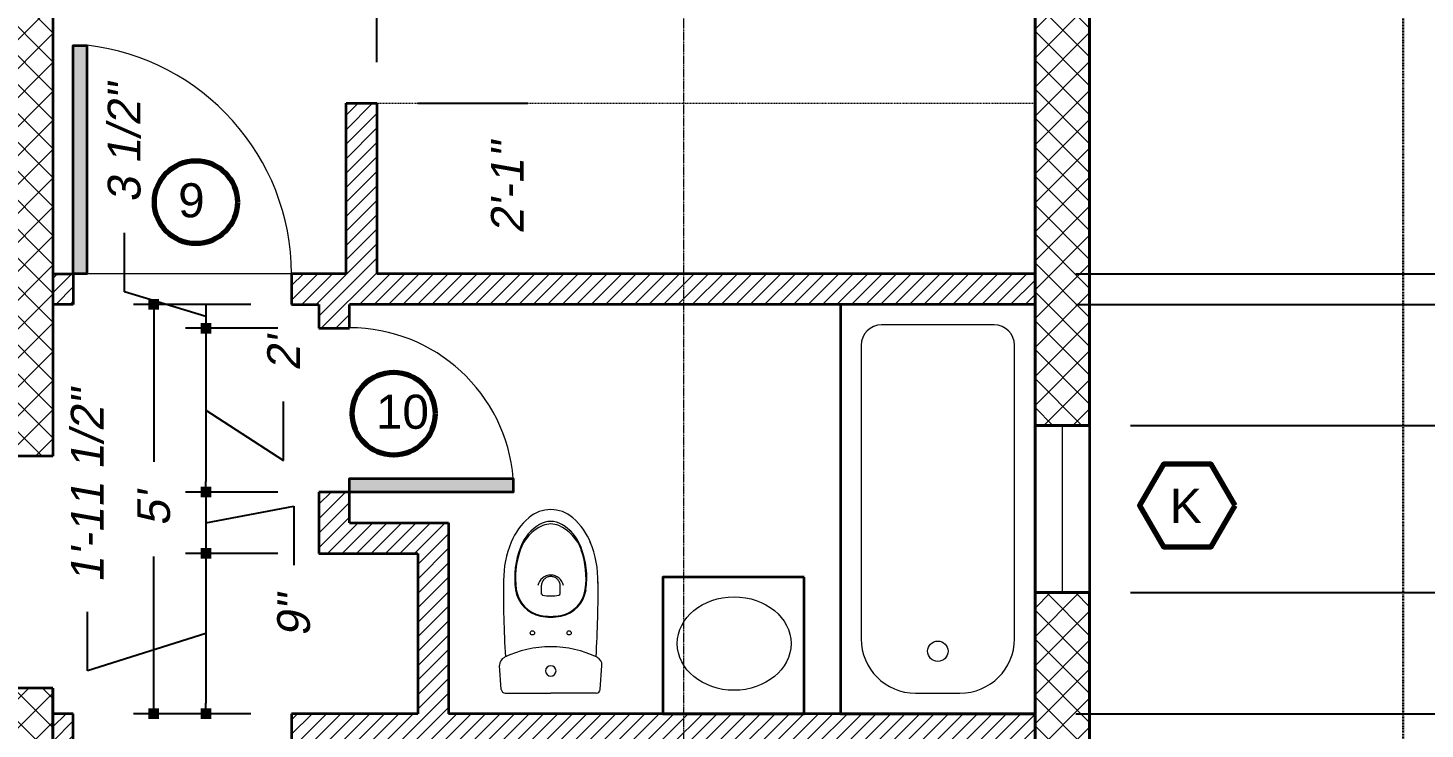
# Model space of a CAD drawing. Header units: inches. Extents: x -3905 to 10892, y 1064 to 9590.
# Drawn here: x 5796.2 to 6001, y 2454.2 to 2557 of the extents above; entities that cross this region are included whole.
import ezdxf

# ---------------------------------------------------------------- set-up
doc = ezdxf.new("R2010")
doc.units = ezdxf.units.IN
doc.header["$MEASUREMENT"] = 0
doc.header["$PDMODE"] = 3
for name, pattern in [('MYHIDDEN', [0.1875, 0.125, -0.0625]), ('MYPHANTOM', [1.6875, 1.25, -0.0625, 0.125, -0.0625, 0.125, -0.0625]), ('PHANTOM', [12, 7, -1, 1, -1, 1, -1])]:
    doc.linetypes.add(name, pattern=pattern)
for name, color, linetype, lineweight in [('Areas', 62, 'Continuous', 0), ('ExistingFloorPlan', 51, 'Continuous', 0), ('FP-Removed', 51, 'Continuous', 0)]:
    doc.layers.add(name, color=color, linetype=linetype, lineweight=lineweight)
doc.styles.get("Standard").update_dxf_attribs({"font": 'arial.ttf', "oblique": 10})
doc.dimstyles.new('WeaselDims$0', dxfattribs={"dimtxt": 0.1, "dimasz": 0.0325, "dimexe": 0.0625, "dimexo": 0.125, "dimgap": 0.09, "dimtad": 0, "dimdec": 4, "dimzin": 0, "dimdsep": 46, "dimlunit": 4, "dimtxsty": 'Standard', "dimblk": 'BOXFILLED', "dimcen": 0.09, "dimadec": 0, "dimazin": 0, "dimtfac": 1, "dimtdec": 4, "dimtofl": 0, "dimtmove": 1, "dimatfit": 3, "dimfxl": 1, "dimfrac": 2, "dimtolj": 1, "dimtzin": 0, "dimarcsym": 0})
pattern_1 = [(45, (2541.0647, 1343.2298), (-2.1213203, 2.1213203), []), (135, (2541.0647, 1343.2298), (-2.1213203, -2.1213203), [])]

# ---------------------------------------------------------------- blocks, each defined once
blk = doc.blocks.new('*U12')
at = {"color": 0}
for p, q in [((-1.73, 14.55), (2.35, 14.84)), ((-2.35, 13.89), (-2.35, 6.17)), ((-2.35, -1.55), (-2.35, 6.17)), ((-1.73, -2.21), (2.35, -2.5))]:
    blk.add_line(p, q, dxfattribs=at)
at = {"color": 0, "linetype": 'PHANTOM'}
for p, q in [((15.83, 7.77), (14.46, 7.77)), ((14.53, 4.57), (15.83, 4.57))]:
    blk.add_line(p, q, dxfattribs=at)
at = {"color": 0, "linetype": 'Continuous'}
for centre in [(7.88, 9.28), (7.88, 3.06)]:
    blk.add_circle(centre, 0.356, dxfattribs=at)
at = {"color": 0}
for centre, radius, start, end in [((-1.68, 13.89), 0.667, 94.0122, 180), ((2.45, 13.42), 1.42, 25.5448, 94.0122), ((-12.72, 6.17), 18.24, 0, 25.5448), ((1.43, 6.17), 0.89, 0, 180), ((1.43, 6.17), 0.89, 180, 0), ((-12.72, 6.17), 18.24, 334.4552, 0), ((-1.68, -1.55), 0.667, 180, 265.9878), ((2.45, -1.08), 1.42, 265.9878, 334.4552)]:
    blk.add_arc(centre, radius, start, end, dxfattribs=at)
at = {"color": 0, "linetype": 'Continuous'}
for centre, radius, start, end in [((14.72, -163.74), 177.93, 89.2701, 93.5068), ((15.95, 6.86), 5.34, 98.1902, 168.8574), ((15.95, 6.86), 5.2, 98.1902, 168.8574), ((17.22, -1.95), 14.23, 68.1669, 98.1902), ((17.22, -1.95), 14.1, 70.5409, 98.1902), ((16.77, -2.73), 16.9, 67.4006, 90), ((18.99, 2.61), 11.12, 40.9645, 67.4006), ((19.55, 4.64), 7.12, 23.9228, 70.5409), ((19.65, 4.12), 7.7, 30.7706, 68.1669), ((23.09, 6.17), 5.69, 319.0355, 40.9645), ((19.44, 6.17), 8.9, 168.8574, 191.1426), ((19.44, 6.17), 8.76, 168.8574, 191.1426), ((21.25, 6.17), 7.12, 168.7667, 191.2333), ((14.53, 7.5), 0.267, 90, 168.7667), ((15.46, 6.17), 2.22, 281.3482, 78.6518), ((23, 6.17), 3.34, 336.0772, 23.9228), ((23.09, 6.17), 3.69, 329.2294, 30.7706), ((14.53, 4.84), 0.267, 191.2333, 270), ((19.55, 7.7), 7.12, 289.4591, 336.0772), ((15.95, 5.48), 5.34, 191.1426, 261.8098), ((15.95, 5.48), 5.2, 191.1426, 261.8098), ((19.65, 8.22), 7.7, 291.8331, 329.2294), ((18.99, 9.73), 11.12, 291.2543, 319.0355), ((17.22, 14.29), 14.23, 261.8098, 291.8331), ((17.22, 14.29), 14.1, 261.8098, 289.4591), ((14.72, 176.08), 177.93, 266.4932, 270.7284), ((16.77, 15.07), 16.9, 268.5146, 292.5994)]:
    blk.add_arc(centre, radius, start, end, dxfattribs=at)
at = {"color": 0, "linetype": 'PHANTOM'}
blk.add_arc((15.83, 6.17), 1.6, 270, 90, dxfattribs=at)
blk = doc.blocks.new('_BoxFilled')
at = {"color": 0, "linetype": 'ByBlock', "lineweight": -2}
blk.add_line((-0.5, 0), (-1, 0), dxfattribs=at)
at = {"color": 0, "linetype": 'ByBlock'}
blk.add_solid([(-0.5, 0.5), (0.5, 0.5), (-0.5, -0.5), (0.5, -0.5)], dxfattribs=at)
blk = doc.blocks.new('*D96')
at = {"layer": 'Defpoints', "color": 0, "linetype": 'Continuous', "lineweight": 5, "transparency": 16777216}
for p in [(5951.82, 2681.18), (5951.82, 2307.18), (6153.08, 2307.18)]:
    blk.add_point(p, dxfattribs=at)
at = {"layer": 'ExistingFloorPlan', "color": 0, "linetype": 'Continuous', "lineweight": -2, "transparency": 16777216}
for p, q in [((5957.82, 2681.18), (6156.08, 2681.18)), ((6153.08, 2679.62), (6153.08, 2507.18)), ((6153.08, 2308.74), (6153.08, 2481.19)), ((5957.82, 2307.18), (6156.08, 2307.18))]:
    blk.add_line(p, q, dxfattribs=at)
at = {"layer": 'ExistingFloorPlan', "color": 0, "linetype": 'Continuous', "lineweight": -2, "transparency": 16777216, "xscale": 1.56, "yscale": 1.56, "zscale": 1.56}
for p, rotation in [((6153.08, 2681.18), 90), ((6153.08, 2307.18), 270)]:
    blk.add_blockref('_BoxFilled', p, dxfattribs=dict(at, rotation=rotation))
at = {"layer": 'ExistingFloorPlan', "color": 0, "linetype": 'Continuous', "lineweight": 5, "transparency": 16777216, "insert": (6153.08, 2494.18), "char_height": 4.8, "attachment_point": 5, "rotation": 90}
blk.add_mtext('\\A1;31\'-2"', dxfattribs=at)
blk = doc.blocks.new('*D171')
at = {"layer": 'Defpoints', "color": 0, "linetype": 'Continuous', "lineweight": 5, "transparency": 16777216}
for p in [(5943.82, 2516.43), (5943.82, 2456.43), (6132.31, 2456.43)]:
    blk.add_point(p, dxfattribs=at)
at = {"layer": 'ExistingFloorPlan', "color": 0, "linetype": 'Continuous', "lineweight": -2, "transparency": 16777216}
for p, q in [((5949.82, 2516.43), (6135.31, 2516.43)), ((6132.31, 2514.87), (6132.31, 2493.38)), ((6132.31, 2457.99), (6132.31, 2479.48)), ((5949.82, 2456.43), (6135.31, 2456.43))]:
    blk.add_line(p, q, dxfattribs=at)
at = {"layer": 'ExistingFloorPlan', "color": 0, "linetype": 'Continuous', "lineweight": -2, "transparency": 16777216, "xscale": 1.56, "yscale": 1.56, "zscale": 1.56}
for p, rotation in [((6132.31, 2516.43), 90), ((6132.31, 2456.43), 270)]:
    blk.add_blockref('_BoxFilled', p, dxfattribs=dict(at, rotation=rotation))
at = {"layer": 'ExistingFloorPlan', "color": 0, "linetype": 'Continuous', "lineweight": 5, "transparency": 16777216, "insert": (6132.31, 2486.43), "char_height": 4.8, "attachment_point": 5, "rotation": 90}
blk.add_mtext("\\A1;5'", dxfattribs=at)
blk = doc.blocks.new('*D172')
at = {"layer": 'Defpoints', "color": 0, "linetype": 'Continuous', "lineweight": 5, "transparency": 16777216}
for p in [(5943.82, 2673.18), (6131.39, 2673.18), (5943.82, 2520.93)]:
    blk.add_point(p, dxfattribs=at)
at = {"layer": 'ExistingFloorPlan', "color": 0, "linetype": 'Continuous', "lineweight": -2, "transparency": 16777216}
for p, q in [((5949.82, 2673.18), (6134.39, 2673.18)), ((6131.39, 2671.62), (6131.39, 2615.42)), ((6131.39, 2522.49), (6131.39, 2578.69)), ((5949.82, 2520.93), (6134.39, 2520.93))]:
    blk.add_line(p, q, dxfattribs=at)
at = {"layer": 'ExistingFloorPlan', "color": 0, "linetype": 'Continuous', "lineweight": -2, "transparency": 16777216, "xscale": 1.56, "yscale": 1.56, "zscale": 1.56}
for p, rotation in [((6131.39, 2673.18), 90), ((6131.39, 2520.93), 270)]:
    blk.add_blockref('_BoxFilled', p, dxfattribs=dict(at, rotation=rotation))
at = {"layer": 'ExistingFloorPlan', "color": 0, "linetype": 'Continuous', "lineweight": 5, "transparency": 16777216, "insert": (6131.39, 2597.06), "char_height": 4.8, "attachment_point": 5, "rotation": 90}
blk.add_mtext('\\A1;12\'-8 1/4"', dxfattribs=at)
blk = doc.blocks.new('*D175')
at = {"layer": 'Defpoints', "color": 0, "linetype": 'Continuous', "lineweight": 5, "transparency": 16777216}
for p in [(5951.82, 2474.18), (6120.67, 2474.18), (5951.82, 2419.18)]:
    blk.add_point(p, dxfattribs=at)
at = {"layer": 'ExistingFloorPlan', "color": 0, "linetype": 'Continuous', "lineweight": -2, "transparency": 16777216}
for p, q in [((5957.82, 2474.18), (6123.67, 2474.18)), ((6120.67, 2472.62), (6120.67, 2457.9)), ((6120.67, 2420.74), (6120.67, 2435.46)), ((5957.82, 2419.18), (6123.67, 2419.18))]:
    blk.add_line(p, q, dxfattribs=at)
at = {"layer": 'ExistingFloorPlan', "color": 0, "linetype": 'Continuous', "lineweight": -2, "transparency": 16777216, "xscale": 1.56, "yscale": 1.56, "zscale": 1.56}
for p, rotation in [((6120.67, 2474.18), 90), ((6120.67, 2419.18), 270)]:
    blk.add_blockref('_BoxFilled', p, dxfattribs=dict(at, rotation=rotation))
at = {"layer": 'ExistingFloorPlan', "color": 0, "linetype": 'Continuous', "lineweight": 5, "transparency": 16777216, "insert": (6120.67, 2446.68), "char_height": 4.8, "attachment_point": 5, "rotation": 90}
blk.add_mtext('\\A1;4\'-7"', dxfattribs=at)
blk = doc.blocks.new('*D176')
at = {"layer": 'Defpoints', "color": 0, "linetype": 'Continuous', "lineweight": 5, "transparency": 16777216}
for p in [(5951.82, 2498.68), (6120.67, 2498.68), (5951.82, 2474.18)]:
    blk.add_point(p, dxfattribs=at)
at = {"layer": 'ExistingFloorPlan', "color": 0, "linetype": 'Continuous', "lineweight": -2, "transparency": 16777216}
for p, q in [((6086.5, 2511.76), (6086.5, 2520.4)), ((6120.67, 2486.43), (6086.5, 2511.76)), ((5957.82, 2498.68), (6123.67, 2498.68)), ((6120.67, 2475.74), (6120.67, 2497.12)), ((5957.82, 2474.18), (6123.67, 2474.18))]:
    blk.add_line(p, q, dxfattribs=at)
at = {"layer": 'ExistingFloorPlan', "color": 0, "linetype": 'Continuous', "lineweight": -2, "transparency": 16777216, "xscale": 1.56, "yscale": 1.56, "zscale": 1.56}
for p, rotation in [((6120.67, 2498.68), 90), ((6120.67, 2474.18), 270)]:
    blk.add_blockref('_BoxFilled', p, dxfattribs=dict(at, rotation=rotation))
at = {"layer": 'ExistingFloorPlan', "color": 0, "linetype": 'Continuous', "lineweight": 5, "transparency": 16777216, "insert": (6086.5, 2537.16), "char_height": 4.8, "attachment_point": 5, "rotation": 90}
blk.add_mtext('\\A1;2\'-0 1/2"', dxfattribs=at)
blk = doc.blocks.new('*D177')
at = {"layer": 'Defpoints', "color": 0, "linetype": 'Continuous', "lineweight": 5, "transparency": 16777216}
for p in [(5951.82, 2570.18), (6120.67, 2570.18), (5951.82, 2498.68)]:
    blk.add_point(p, dxfattribs=at)
at = {"layer": 'ExistingFloorPlan', "color": 0, "linetype": 'Continuous', "lineweight": -2, "transparency": 16777216}
for p, q in [((5957.82, 2570.18), (6123.67, 2570.18)), ((6120.67, 2568.62), (6120.67, 2553.03)), ((6120.67, 2500.24), (6120.67, 2515.84)), ((5957.82, 2498.68), (6123.67, 2498.68))]:
    blk.add_line(p, q, dxfattribs=at)
at = {"layer": 'ExistingFloorPlan', "color": 0, "linetype": 'Continuous', "lineweight": -2, "transparency": 16777216, "xscale": 1.56, "yscale": 1.56, "zscale": 1.56}
for p, rotation in [((6120.67, 2570.18), 90), ((6120.67, 2498.68), 270)]:
    blk.add_blockref('_BoxFilled', p, dxfattribs=dict(at, rotation=rotation))
at = {"layer": 'ExistingFloorPlan', "color": 0, "linetype": 'Continuous', "lineweight": 5, "transparency": 16777216, "insert": (6120.67, 2534.43), "char_height": 4.8, "attachment_point": 5, "rotation": 90}
blk.add_mtext('\\A1;5\'-11 1/2"', dxfattribs=at)
blk = doc.blocks.new('*D183')
at = {"layer": 'Defpoints', "color": 0, "linetype": 'Continuous', "lineweight": 5, "transparency": 16777216}
for p in [(5847.32, 2545.93), (5847.32, 2520.93), (5866.45, 2520.93)]:
    blk.add_point(p, dxfattribs=at)
at = {"layer": 'ExistingFloorPlan', "color": 0, "linetype": 'Continuous', "lineweight": -2, "transparency": 16777216}
for p, q in [((5853.32, 2545.93), (5869.45, 2545.93)), ((5853.32, 2520.93), (5869.45, 2520.93))]:
    blk.add_line(p, q, dxfattribs=at)
at = {"layer": 'ExistingFloorPlan', "color": 0, "linetype": 'Continuous', "lineweight": 5, "transparency": 16777216, "insert": (5866.45, 2533.43), "char_height": 4.8, "attachment_point": 5, "rotation": 90}
blk.add_mtext('\\A1;2\'-1"', dxfattribs=at)
blk = doc.blocks.new('*D184')
at = {"layer": 'Defpoints', "color": 0, "linetype": 'Continuous', "lineweight": 5, "transparency": 16777216}
for p in [(5943.82, 2581.98), (5943.82, 2570.18), (5847.32, 2545.93)]:
    blk.add_point(p, dxfattribs=at)
at = {"layer": 'ExistingFloorPlan', "color": 0, "linetype": 'Continuous', "lineweight": -2, "transparency": 16777216}
for p, q in [((5847.32, 2551.93), (5847.32, 2584.98)), ((5943.82, 2576.18), (5943.82, 2584.98)), ((5848.88, 2581.98), (5878.84, 2581.98)), ((5942.26, 2581.98), (5912.3, 2581.98))]:
    blk.add_line(p, q, dxfattribs=at)
at = {"layer": 'ExistingFloorPlan', "color": 0, "linetype": 'Continuous', "lineweight": -2, "transparency": 16777216, "xscale": 1.56, "yscale": 1.56, "zscale": 1.56, "rotation": 180}
blk.add_blockref('_BoxFilled', (5847.32, 2581.98), dxfattribs=at)
at = {"layer": 'ExistingFloorPlan', "color": 0, "linetype": 'Continuous', "lineweight": -2, "transparency": 16777216, "xscale": 1.56, "yscale": 1.56, "zscale": 1.56}
blk.add_blockref('_BoxFilled', (5943.82, 2581.98), dxfattribs=at)
at = {"layer": 'ExistingFloorPlan', "color": 0, "linetype": 'Continuous', "lineweight": 5, "transparency": 16777216, "insert": (5895.57, 2581.98), "char_height": 4.8, "attachment_point": 5}
blk.add_mtext('\\A1;8\'-0 1/2"', dxfattribs=at)
blk = doc.blocks.new('*D191')
at = {"layer": 'Defpoints', "color": 0, "linetype": 'Continuous', "lineweight": 5, "transparency": 16777216}
for p in [(5834.82, 2516.43), (5814.62, 2456.43), (5834.82, 2456.43)]:
    blk.add_point(p, dxfattribs=at)
at = {"layer": 'ExistingFloorPlan', "color": 0, "linetype": 'Continuous', "lineweight": -2, "transparency": 16777216}
for p, q in [((5828.82, 2516.43), (5811.62, 2516.43)), ((5814.62, 2514.87), (5814.62, 2493.38)), ((5814.62, 2457.99), (5814.62, 2479.48)), ((5828.82, 2456.43), (5811.62, 2456.43))]:
    blk.add_line(p, q, dxfattribs=at)
at = {"layer": 'ExistingFloorPlan', "color": 0, "linetype": 'Continuous', "lineweight": -2, "transparency": 16777216, "xscale": 1.56, "yscale": 1.56, "zscale": 1.56}
for p, rotation in [((5814.62, 2516.43), 90), ((5814.62, 2456.43), 270)]:
    blk.add_blockref('_BoxFilled', p, dxfattribs=dict(at, rotation=rotation))
at = {"layer": 'ExistingFloorPlan', "color": 0, "linetype": 'Continuous', "lineweight": 5, "transparency": 16777216, "insert": (5814.62, 2486.43), "char_height": 4.8, "attachment_point": 5, "rotation": 90}
blk.add_mtext("\\A1;5'", dxfattribs=at)
blk = doc.blocks.new('*D192')
at = {"layer": 'Defpoints', "color": 0, "linetype": 'Continuous', "lineweight": 5, "transparency": 16777216}
for p in [(5834.82, 2516.43), (5822.26, 2512.93), (5838.82, 2512.93)]:
    blk.add_point(p, dxfattribs=at)
at = {"layer": 'ExistingFloorPlan', "color": 0, "linetype": 'Continuous', "lineweight": -2, "transparency": 16777216}
for p, q in [((5810.3, 2518.27), (5810.3, 2526.91)), ((5822.26, 2514.68), (5810.3, 2518.27)), ((5828.82, 2516.43), (5819.26, 2516.43)), ((5822.26, 2516.43), (5822.26, 2512.93)), ((5832.82, 2512.93), (5819.26, 2512.93))]:
    blk.add_line(p, q, dxfattribs=at)
at = {"layer": 'ExistingFloorPlan', "color": 0, "linetype": 'Continuous', "lineweight": 5, "transparency": 16777216, "insert": (5810.3, 2540.02), "char_height": 4.8, "attachment_point": 5, "rotation": 90}
blk.add_mtext('\\A1;3 1/2"', dxfattribs=at)
blk = doc.blocks.new('*D193')
at = {"layer": 'Defpoints', "color": 0, "linetype": 'Continuous', "lineweight": 5, "transparency": 16777216}
for p in [(5838.82, 2512.93), (5822.26, 2488.93), (5838.82, 2488.93)]:
    blk.add_point(p, dxfattribs=at)
at = {"layer": 'ExistingFloorPlan', "color": 0, "linetype": 'Continuous', "lineweight": -2, "transparency": 16777216}
for p, q in [((5832.82, 2512.93), (5819.26, 2512.93)), ((5822.26, 2511.37), (5822.26, 2490.49)), ((5833.65, 2493.54), (5833.65, 2502.18)), ((5822.26, 2500.93), (5833.65, 2493.54)), ((5832.82, 2488.93), (5819.26, 2488.93))]:
    blk.add_line(p, q, dxfattribs=at)
at = {"layer": 'ExistingFloorPlan', "color": 0, "linetype": 'Continuous', "lineweight": -2, "transparency": 16777216, "xscale": 1.56, "yscale": 1.56, "zscale": 1.56}
for p, rotation in [((5822.26, 2512.93), 90), ((5822.26, 2488.93), 270)]:
    blk.add_blockref('_BoxFilled', p, dxfattribs=dict(at, rotation=rotation))
at = {"layer": 'ExistingFloorPlan', "color": 0, "linetype": 'Continuous', "lineweight": 5, "transparency": 16777216, "insert": (5833.65, 2509.17), "char_height": 4.8, "attachment_point": 5, "rotation": 90}
blk.add_mtext("\\A1;2'", dxfattribs=at)
blk = doc.blocks.new('*D194')
at = {"layer": 'Defpoints', "color": 0, "linetype": 'Continuous', "lineweight": 5, "transparency": 16777216}
for p in [(5838.82, 2488.93), (5822.26, 2479.93), (5838.82, 2479.93)]:
    blk.add_point(p, dxfattribs=at)
at = {"layer": 'ExistingFloorPlan', "color": 0, "linetype": 'Continuous', "lineweight": -2, "transparency": 16777216}
for p, q in [((5832.82, 2488.93), (5819.26, 2488.93)), ((5822.26, 2488.93), (5822.26, 2479.93)), ((5822.26, 2484.43), (5835.14, 2486.87)), ((5835.14, 2486.87), (5835.14, 2478.23)), ((5832.82, 2479.93), (5819.26, 2479.93))]:
    blk.add_line(p, q, dxfattribs=at)
at = {"layer": 'ExistingFloorPlan', "color": 0, "linetype": 'Continuous', "lineweight": 5, "transparency": 16777216, "insert": (5835.14, 2470.72), "char_height": 4.8, "attachment_point": 5, "rotation": 90}
blk.add_mtext('\\A1;9"', dxfattribs=at)
blk = doc.blocks.new('*D195')
at = {"layer": 'Defpoints', "color": 0, "linetype": 'Continuous', "lineweight": 5, "transparency": 16777216}
for p in [(5838.82, 2479.93), (5822.26, 2456.43), (5834.82, 2456.43)]:
    blk.add_point(p, dxfattribs=at)
at = {"layer": 'ExistingFloorPlan', "color": 0, "linetype": 'Continuous', "lineweight": -2, "transparency": 16777216}
for p, q in [((5832.82, 2479.93), (5819.26, 2479.93)), ((5822.26, 2478.37), (5822.26, 2457.99)), ((5804.89, 2462.74), (5804.89, 2471.38)), ((5822.26, 2468.18), (5804.89, 2462.74)), ((5828.82, 2456.43), (5819.26, 2456.43))]:
    blk.add_line(p, q, dxfattribs=at)
at = {"layer": 'ExistingFloorPlan', "color": 0, "linetype": 'Continuous', "lineweight": -2, "transparency": 16777216, "xscale": 1.56, "yscale": 1.56, "zscale": 1.56}
for p, rotation in [((5822.26, 2479.93), 90), ((5822.26, 2456.43), 270)]:
    blk.add_blockref('_BoxFilled', p, dxfattribs=dict(at, rotation=rotation))
at = {"layer": 'ExistingFloorPlan', "color": 0, "linetype": 'Continuous', "lineweight": 5, "transparency": 16777216, "insert": (5804.89, 2489.74), "char_height": 4.8, "attachment_point": 5, "rotation": 90}
blk.add_mtext('\\A1;1\'-11 1/2"', dxfattribs=at)
blk = doc.blocks.new('*D252')
at = {"layer": 'Defpoints', "color": 0, "linetype": 'Continuous', "lineweight": 5, "transparency": 16777216}
for p in [(5763.08, 2494.18), (5799.82, 2494.18), (5793.82, 2460.18)]:
    blk.add_point(p, dxfattribs=at)
at = {"layer": 'ExistingFloorPlan', "color": 0, "linetype": 'Continuous', "lineweight": -2, "transparency": 16777216}
for p, q in [((5793.82, 2494.18), (5760.08, 2494.18)), ((5763.08, 2492.62), (5763.08, 2491.46)), ((5763.08, 2461.74), (5763.08, 2465.4)), ((5787.82, 2460.18), (5760.08, 2460.18))]:
    blk.add_line(p, q, dxfattribs=at)
at = {"layer": 'ExistingFloorPlan', "color": 0, "linetype": 'Continuous', "lineweight": -2, "transparency": 16777216, "xscale": 1.56, "yscale": 1.56, "zscale": 1.56}
for p, rotation in [((5763.08, 2494.18), 90), ((5763.08, 2460.18), 270)]:
    blk.add_blockref('_BoxFilled', p, dxfattribs=dict(at, rotation=rotation))
at = {"layer": 'ExistingFloorPlan', "color": 0, "linetype": 'Continuous', "lineweight": 5, "transparency": 16777216, "insert": (5763.08, 2478.43), "char_height": 4.8, "attachment_point": 5, "rotation": 90}
blk.add_mtext('\\A1;2\'-10"', dxfattribs=at)

msp = doc.modelspace()

# ---------------------------------------------------------------- hatches: boundary and pattern name
at = {"layer": 'ExistingFloorPlan', "lineweight": 0}
h = msp.add_hatch(dxfattribs=at)
h.set_pattern_fill('ANSI37', color=256, scale=24)
h.set_pattern_definition([(45, (4028.5728, 0), (-2.1213203, 2.1213203), []), (135, (4028.5728, 0), (-2.1213203, -2.1213203), [])])
h.paths.add_polyline_path([(5719.81876, 2502.18126), (5695.81876, 2502.18126), (5695.81876, 2494.18126), (5719.81876, 2494.18126)])
h.paths.add_polyline_path([(5771.0725, 2502.18126), (5759.81876, 2502.18126), (5759.81876, 2494.18126), (5771.0725, 2494.18126)])
h.paths.add_polyline_path([(5799.81876, 2613.26837), (5791.81876, 2613.26837), (5791.81876, 2502.18126), (5771.0725, 2502.18126), (5771.0725, 2494.18126), (5799.81876, 2494.18126)])
at = {"layer": 'ExistingFloorPlan', "linetype": 'Continuous', "lineweight": 0}
h = msp.add_hatch(dxfattribs=at)
h.set_pattern_fill('ANSI37', color=256, scale=24)
h.set_pattern_definition(pattern_1)
h.paths.add_polyline_path([(5951.81876, 2570.18126), (5943.81876, 2570.18126), (5943.81876, 2498.68126), (5951.81876, 2498.68126)])
h.paths.add_polyline_path([(5951.81876, 2474.18126), (5943.81876, 2474.18126), (5943.81876, 2419.18126), (5951.81876, 2419.18126)])
at = {"layer": 'ExistingFloorPlan', "linetype": 'Continuous', "lineweight": 5}
h = msp.add_hatch(color=256, dxfattribs=at)
h.dxf.hatch_style = 1
h.paths.add_polyline_path([(5804.81876, 2554.39766), (5802.81876, 2554.39766), (5802.81876, 2553.93126), (5802.81876, 2520.93126), (5804.81876, 2520.93126)])
h.paths.add_polyline_path([(5867.31876, 2490.93126), (5843.31876, 2490.93126), (5843.31876, 2488.93126), (5867.31876, 2488.93126)])
h.paths.add_polyline_path([(5804.81876, 2451.93126), (5802.81876, 2451.93126), (5802.81876, 2418.46486), (5804.81876, 2418.46486)])
at = {"layer": 'ExistingFloorPlan', "lineweight": 5}
h = msp.add_hatch(dxfattribs=at)
h.set_pattern_fill('ANSI31', color=256, scale=12)
h.paths.add_polyline_path([(5943.81876, 2520.93126), (5847.31876, 2520.93126), (5847.31876, 2545.93126), (5842.81876, 2545.93126), (5842.81876, 2520.93126), (5834.81876, 2520.93126), (5834.81876, 2516.43126), (5838.81876, 2516.43126), (5838.81876, 2512.93126), (5843.31876, 2512.93126), (5843.31876, 2516.43126), (5943.81876, 2516.43126)])
at = {"layer": 'ExistingFloorPlan', "linetype": 'Continuous', "lineweight": 5}
h = msp.add_hatch(dxfattribs=at)
h.set_pattern_fill('ANSI31', color=256, scale=12)
h.paths.add_polyline_path([(5802.81876, 2456.43126), (5799.81876, 2456.43126), (5799.81876, 2451.93126), (5802.81876, 2451.93126)])
h.paths.add_polyline_path([(5802.81876, 2520.93126), (5799.81876, 2520.93126), (5799.81876, 2516.43126), (5802.81876, 2516.43126)])
h = msp.add_hatch(dxfattribs=at)
h.set_pattern_fill('ANSI31', color=256, scale=12)
h.paths.add_polyline_path([(5943.81876, 2456.43126), (5925.81876, 2456.43126), (5915.31876, 2456.43126), (5857.81876, 2456.43126), (5857.81876, 2484.43126), (5843.31876, 2484.43126), (5843.31876, 2488.93126), (5838.81876, 2488.93126), (5838.81876, 2479.93126), (5853.31876, 2479.93126), (5853.31876, 2456.43126), (5834.81876, 2456.43126), (5834.81876, 2451.93126), (5847.81876, 2451.93126), (5847.81876, 2427.93126), (5852.31876, 2427.93126), (5852.31876, 2451.93126), (5943.81876, 2451.93126)])
at = {"layer": 'ExistingFloorPlan', "linetype": 'Continuous', "lineweight": 0}
h = msp.add_hatch(dxfattribs=at)
h.set_pattern_fill('ANSI37', color=256, scale=24)
h.set_pattern_definition(pattern_1)
h.paths.add_polyline_path([(5799.81876, 2460.18126), (5793.81876, 2460.18126), (5793.81876, 2404.68126), (5799.81876, 2404.68126)])

# ---------------------------------------------------------------- linework, layer by layer
at = {"layer": 'Areas', "linetype": 'Continuous', "lineweight": 5}
msp.add_lwpolyline([(5799.81876, 2673.18126), (5943.81876, 2673.18126), (5943.81876, 2520.93126), (5847.31876, 2520.93126), (5847.31876, 2545.93126), (5842.81876, 2545.93126), (5842.81876, 2520.93126), (5799.81876, 2520.93126), (5799.81876, 2673.18126)], dxfattribs=at)
at = {"layer": 'ExistingFloorPlan', "linetype": 'MYPHANTOM', "lineweight": 20}
msp.add_line((5892.29152, 2920.03924), (5892.29152, 1932.32056), dxfattribs=at)
at = {"layer": 'ExistingFloorPlan', "lineweight": 35}
for p, q in [((5799.81876, 2673.18126), (5799.81876, 2494.18126)), ((5842.81876, 2520.93126), (5842.81876, 2545.93126)), ((5842.81876, 2545.93126), (5847.31876, 2545.93126)), ((5847.31876, 2545.93126), (5847.31876, 2520.93126)), ((5799.81876, 2520.93126), (5802.81876, 2520.93126)), ((5802.81876, 2520.93126), (5802.81876, 2516.43126)), ((5842.81876, 2520.93126), (5834.81876, 2520.93126)), ((5834.81876, 2520.93126), (5834.81876, 2516.43126)), ((5943.81876, 2520.93126), (5847.31876, 2520.93126)), ((5802.81876, 2516.43126), (5799.81876, 2516.43126)), ((5834.81876, 2516.43126), (5838.81876, 2516.43126)), ((5838.81876, 2516.43126), (5838.81876, 2512.93126)), ((5843.31876, 2512.93126), (5843.31876, 2516.43126)), ((5943.81876, 2516.43126), (5843.31876, 2516.43126)), ((5838.81876, 2512.93126), (5843.31876, 2512.93126)), ((5943.81876, 2498.68126), (5943.81876, 2474.18126)), ((5951.81876, 2498.68126), (5951.81876, 2474.18126)), ((5799.81876, 2494.18126), (5759.81876, 2494.18126)), ((5838.81876, 2488.93126), (5838.81876, 2479.93126)), ((5843.31876, 2488.93126), (5838.81876, 2488.93126)), ((5843.31876, 2484.43126), (5843.31876, 2488.93126)), ((5843.31876, 2484.43126), (5857.81876, 2484.43126)), ((5857.81876, 2484.43126), (5857.81876, 2456.43126)), ((5838.81876, 2479.93126), (5853.31876, 2479.93126)), ((5853.31876, 2479.93126), (5853.31876, 2456.43126)), ((5802.81876, 2456.43126), (5799.81876, 2456.43126)), ((5802.81876, 2451.93126), (5802.81876, 2456.43126)), ((5853.31876, 2456.43126), (5834.81876, 2456.43126)), ((5834.81876, 2456.43126), (5834.81876, 2451.93126)), ((5943.81876, 2456.43126), (5857.81876, 2456.43126))]:
    msp.add_line(p, q, dxfattribs=at)
at = {"layer": 'ExistingFloorPlan', "linetype": 'Continuous', "lineweight": 40}
msp.add_line((5943.81876, 2315.18126), (5943.81876, 2673.18126), dxfattribs=at)
at = {"layer": 'ExistingFloorPlan', "lineweight": 40}
for p, q in [((5943.81876, 2498.68126), (5943.81876, 2570.18126)), ((5951.81876, 2498.68126), (5951.81876, 2570.18126)), ((5951.81876, 2498.68126), (5943.81876, 2498.68126)), ((5943.81876, 2419.18126), (5943.81876, 2474.18126)), ((5951.81876, 2474.18126), (5943.81876, 2474.18126)), ((5951.81876, 2419.18126), (5951.81876, 2474.18126))]:
    msp.add_line(p, q, dxfattribs=at)
at = {"layer": 'ExistingFloorPlan', "linetype": 'MYHIDDEN', "lineweight": 5}
msp.add_line((5847.31876, 2545.93126), (5943.81876, 2545.93126), dxfattribs=at)
at = {"layer": 'ExistingFloorPlan', "lineweight": 0}
for p, q in [((5943.81876, 2516.43126), (5920.81876, 2516.43126)), ((5947.81876, 2498.68126), (5947.81876, 2474.18126)), ((5943.81876, 2456.43126), (5925.81876, 2456.43126))]:
    msp.add_line(p, q, dxfattribs=at)
at = {"layer": 'ExistingFloorPlan', "lineweight": 18}
for p, q in [((5937.81876, 2513.43126), (5921.31876, 2513.43126)), ((5918.31876, 2510.43126), (5918.31876, 2467.43126)), ((5940.81876, 2467.43126), (5940.81876, 2510.43126)), ((5926.31876, 2459.43126), (5932.81876, 2459.43126))]:
    msp.add_line(p, q, dxfattribs=at)
at = {"layer": 'ExistingFloorPlan', "linetype": 'Continuous', "lineweight": 35}
for p, q in [((5799.81876, 2460.18126), (5793.81876, 2460.18126)), ((5799.81876, 2460.18126), (5793.81876, 2460.18126)), ((5799.81876, 2460.18126), (5799.81876, 2315.18126)), ((5799.81876, 2315.18126), (5799.81876, 2460.18126))]:
    msp.add_line(p, q, dxfattribs=at)
at = {"layer": 'ExistingFloorPlan', "linetype": 'MYHIDDEN', "lineweight": 30}
msp.add_lwpolyline([(5640.08818, 2597.18126), (5097.81876, 2597.18126), (5097.81876, 1986.18126), (5429.81876, 1986.18126), (5429.81876, 2261.18126), (5997.81876, 2261.18126), (5997.81876, 2703.18126), (5745.81876, 2703.18126), (5745.81876, 2597.18126), (5668.98668, 2597.18126)], close=True, dxfattribs=at)
at = {"layer": 'ExistingFloorPlan', "lineweight": 35}
for points in [[(5802.81876, 2520.93126), (5802.81876, 2554.39766), (5804.81876, 2554.39766), (5804.81876, 2520.93126)], [(5843.31876, 2488.93126), (5843.31876, 2490.93126), (5867.31876, 2490.93126), (5867.31876, 2488.93126)], [(5909.95133, 2476.43126), (5889.27298, 2476.43126), (5889.27298, 2456.43126), (5909.95133, 2456.43126)]]:
    msp.add_lwpolyline(points, close=True, dxfattribs=at)
msp.add_lwpolyline([(5943.81876, 2498.68126), (5943.81876, 2516.43126), (5915.31876, 2516.43126), (5915.31876, 2456.43126), (5943.81876, 2456.43126), (5943.81876, 2474.18126)], dxfattribs=at)
at = {"layer": 'ExistingFloorPlan', "lineweight": 70}
msp.add_lwpolyline([(5973.15132, 2486.96901), (5969.65132, 2493.03119), (5962.65132, 2493.03119), (5959.15132, 2486.96901), (5962.65132, 2480.90683), (5969.65132, 2480.90683)], close=True, dxfattribs=at)
for centre in [(5820.78726, 2531.42463), (5849.78726, 2500.42463)]:
    msp.add_circle(centre, 6.07839, dxfattribs=at)
at = {"layer": 'ExistingFloorPlan', "lineweight": 18}
for centre, radius, start, end in [((5921.31876, 2510.43126), 3, 90, 180), ((5937.81876, 2510.43126), 3, 0, 90), ((5926.31876, 2467.43126), 8, 180, 270), ((5932.81876, 2467.43126), 8, 270, 0)]:
    msp.add_arc(centre, radius, start, end, dxfattribs=at)
at = {"layer": 'FP-Removed', "lineweight": 0}
msp.add_line((5802.81876, 2553.93126), (5802.81876, 2554.39766), dxfattribs=at)
msp.add_circle((5929.56876, 2465.59019), 1.5, dxfattribs=at)
for centre, radius, start, end in [((5800.93888, 2520.77391), 33.88024, 0.2660967, 83.4242175), ((5843.31876, 2488.93126), 24.08319, 4.7636417, 90)]:
    msp.add_arc(centre, radius, start, end, dxfattribs=at)
msp.add_ellipse((5899.70392, 2466.71611), major_axis=(-8.33912, 0), ratio=0.821758593, dxfattribs=at)

# ---------------------------------------------------------------- block references
at = {"layer": 'ExistingFloorPlan', "lineweight": 0, "xscale": 0.8650352186503603, "yscale": 0.8650352186503603, "zscale": 0.8650352186503603, "rotation": 90}
msp.add_blockref('*U12', (5878.15555, 2461.46583), dxfattribs=at)

# ---------------------------------------------------------------- texts
at = {"layer": 'ExistingFloorPlan', "lineweight": 0}
for s, p in [('9', (5818.18938, 2529.2031)), ('10', (5847.18938, 2498.2031)), ('K', (5963.58914, 2484.40683))]:
    msp.add_text(s, height=5, dxfattribs=at).set_placement(p)

# ---------------------------------------------------------------- dimensions: what is measured, and where the dimension line sits
at = {"layer": 'ExistingFloorPlan', "linetype": 'Continuous', "lineweight": 5}
for base, p1, p2, picture, middle in [((6153.07723, 2307.18126), (5951.81876, 2681.18126), (5951.81876, 2307.18126), '*D96', (6153.07723, 2494.18126)), ((6131.39493, 2673.18126), (5943.81876, 2520.93126), (5943.81876, 2673.18126), '*D172', (6131.39493, 2597.05626)), ((6120.67037, 2570.18126), (5951.81876, 2498.68126), (5951.81876, 2570.18126), '*D177', (6120.67037, 2534.43126)), ((5822.26328, 2512.93126), (5834.81876, 2516.43126), (5838.81876, 2512.93126), '*D192', (5810.29979, 2531.23031)), ((5866.4478, 2520.93126), (5847.31876, 2545.93126), (5847.31876, 2520.93126), '*D183', (5866.4478, 2533.43126)), ((5814.62435, 2456.43126), (5834.81876, 2516.43126), (5834.81876, 2456.43126), '*D191', (5814.62435, 2486.43126)), ((6132.30827, 2456.43126), (5943.81876, 2516.43126), (5943.81876, 2456.43126), '*D171', (6132.30827, 2486.43126)), ((6120.67037, 2474.18126), (5951.81876, 2419.18126), (5951.81876, 2474.18126), '*D175', (6120.67037, 2446.68126))]:
    dim = msp.add_linear_dim(base=base, p1=p1, p2=p2, angle=90, dimstyle='WeaselDims$0', override={"dimscale": 48}, dxfattribs=at)
    dim.commit()
    dim.dimension.update_dxf_attribs({"geometry": picture, "text_midpoint": middle})
dim = msp.add_linear_dim(base=(5943.81876, 2581.98092), p1=(5847.31876, 2545.93126), p2=(5943.81876, 2570.18126), dimstyle='WeaselDims$0', override={"dimscale": 48}, dxfattribs=at)
dim.commit()
dim.dimension.update_dxf_attribs({"geometry": '*D184', "text_midpoint": (5895.56876, 2581.98092)})
for base, p1, p2, picture, middle in [((6120.67037, 2498.68126), (5951.81876, 2474.18126), (5951.81876, 2498.68126), '*D176', (6086.50213, 2524.71671)), ((5822.26328, 2488.93126), (5838.81876, 2512.93126), (5838.81876, 2488.93126), '*D193', (5833.64672, 2506.49912)), ((5822.26328, 2456.43126), (5838.81876, 2479.93126), (5834.81876, 2456.43126), '*D195', (5804.88851, 2475.70064)), ((5763.07843, 2494.18126), (5793.81876, 2460.18126), (5799.81876, 2494.18126), '*D252', (5763.07843, 2478.42637)), ((5822.26328, 2479.93126), (5838.81876, 2488.93126), (5838.81876, 2479.93126), '*D194', (5835.14455, 2473.90655))]:
    dim = msp.add_linear_dim(base=base, p1=p1, p2=p2, angle=90, dimstyle='WeaselDims$0', override={"dimscale": 48}, dxfattribs=at)
    dim.commit()
    dim.dimension.update_dxf_attribs({"geometry": picture, "text_midpoint": middle, "dimtype": 160})

doc.saveas('drawing.dxf')
